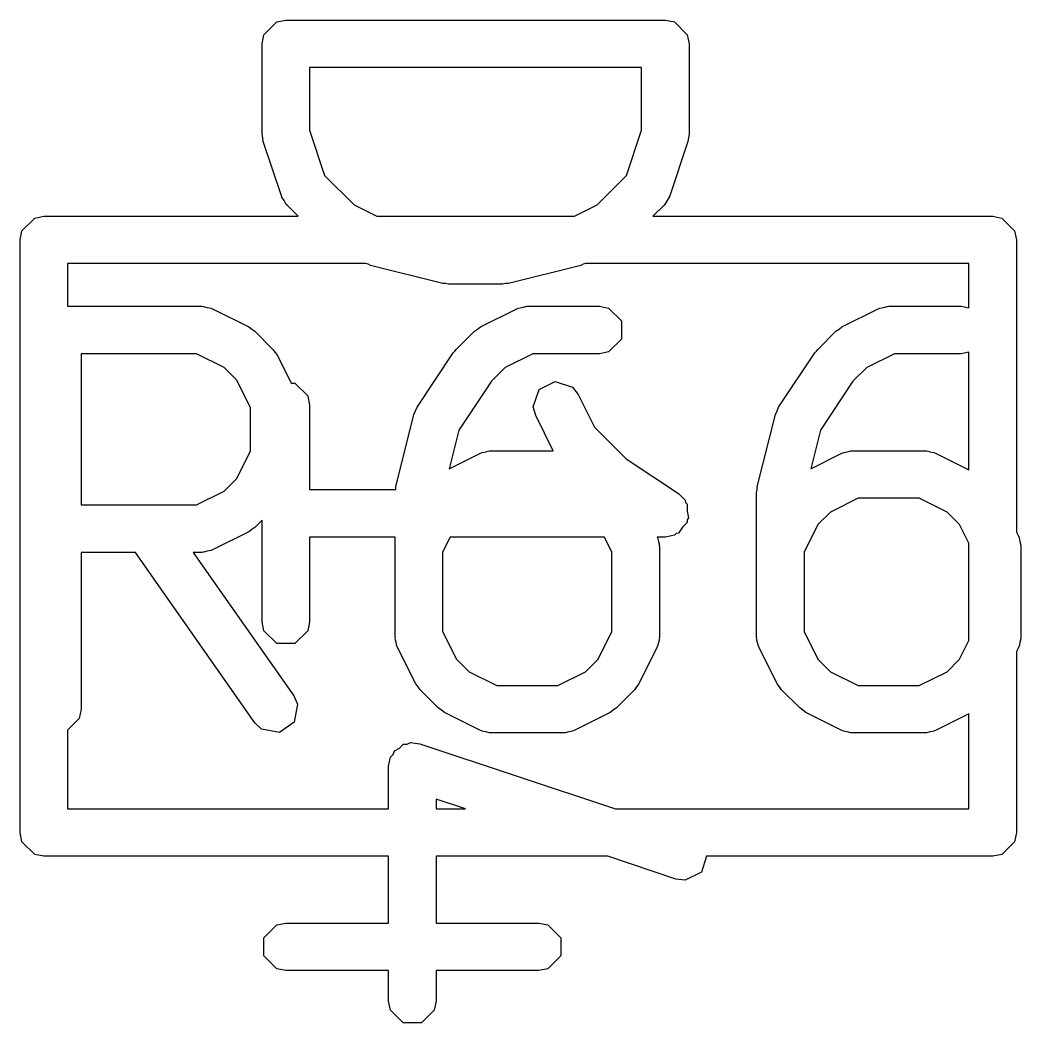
# Model space of a CAD drawing. Header units: inches. Extents: x 0.27 to 5.32, y 0.16 to 3.22.
# Drawn here: x 5.1628 to 5.2459, y 2.1405 to 2.2238 of the extents above; entities that cross this region are included whole.
import ezdxf

# ---------------------------------------------------------------- set-up
doc = ezdxf.new("R2010")
doc.units = ezdxf.units.IN
doc.header["$MEASUREMENT"] = 0
doc.layers.add('BLACK', color=250, linetype='CONTINUOUS')

msp = doc.modelspace()

# ---------------------------------------------------------------- linework, layer by layer
at = {"layer": 'BLACK', "linetype": 'CONTINUOUS'}
for p, q in [((5.183067, 2.222571), (5.184133, 2.223636)), ((5.184133, 2.223636), (5.184886, 2.223786)), ((5.184886, 2.223786), (5.216382, 2.223786)), ((5.216382, 2.223786), (5.217135, 2.223636)), ((5.217135, 2.223636), (5.218201, 2.222571)), ((5.182917, 2.221817), (5.183067, 2.222571)), ((5.218201, 2.222571), (5.218351, 2.221817)), ((5.182917, 2.214318), (5.182917, 2.221817)), ((5.218351, 2.221817), (5.218351, 2.214318)), ((5.214414, 2.219849), (5.186854, 2.219849)), ((5.186854, 2.219849), (5.186854, 2.214638)), ((5.214414, 2.214638), (5.214414, 2.219849)), ((5.186854, 2.214638), (5.188106, 2.210882)), ((5.213162, 2.210882), (5.214414, 2.214638)), ((5.182979, 2.214009), (5.182917, 2.214318)), ((5.183019, 2.213696), (5.182979, 2.214009)), ((5.184518, 2.209196), (5.183019, 2.213696)), ((5.21825, 2.213696), (5.21675, 2.209196)), ((5.218289, 2.214009), (5.21825, 2.213696)), ((5.218351, 2.214318), (5.218289, 2.214009)), ((5.188106, 2.210882), (5.190551, 2.208437)), ((5.210717, 2.208437), (5.213162, 2.210882)), ((5.184567, 2.209111), (5.184518, 2.209196)), ((5.184567, 2.209066), (5.184567, 2.209111)), ((5.184742, 2.208803), (5.184567, 2.209066)), ((5.184899, 2.208529), (5.184742, 2.208803)), ((5.184939, 2.208509), (5.184899, 2.208529)), ((5.216369, 2.208529), (5.216329, 2.208509)), ((5.216526, 2.208803), (5.216369, 2.208529)), ((5.216701, 2.209066), (5.216526, 2.208803)), ((5.21675, 2.209196), (5.216701, 2.209111)), ((5.216701, 2.209111), (5.216701, 2.209066)), ((5.184994, 2.208427), (5.184939, 2.208509)), ((5.185925, 2.207496), (5.184994, 2.208427)), ((5.190551, 2.208437), (5.192435, 2.207496)), ((5.208833, 2.207496), (5.210717, 2.208437)), ((5.216274, 2.208427), (5.215343, 2.207496)), ((5.216329, 2.208509), (5.216274, 2.208427)), ((5.162984, 2.20628), (5.16405, 2.207346)), ((5.16405, 2.207346), (5.164803, 2.207496)), ((5.164803, 2.207496), (5.185925, 2.207496)), ((5.192435, 2.207496), (5.208833, 2.207496)), ((5.215343, 2.207496), (5.243543, 2.207496)), ((5.243543, 2.207496), (5.244297, 2.207346)), ((5.244297, 2.207346), (5.245362, 2.20628)), ((5.162835, 2.205527), (5.162984, 2.20628)), ((5.245362, 2.20628), (5.245512, 2.205527)), ((5.162835, 2.156314), (5.162835, 2.205527)), ((5.245512, 2.205527), (5.245512, 2.181268)), ((5.191506, 2.203559), (5.166772, 2.203559)), ((5.166772, 2.203559), (5.166772, 2.200019)), ((5.191713, 2.203502), (5.191506, 2.203559)), ((5.209762, 2.203559), (5.209555, 2.203502)), ((5.241575, 2.203559), (5.209762, 2.203559)), ((5.241575, 2.199889), (5.241575, 2.203559)), ((5.191908, 2.20341), (5.191713, 2.203502)), ((5.197907, 2.20191), (5.191908, 2.20341)), ((5.20936, 2.20341), (5.203361, 2.20191)), ((5.209555, 2.203502), (5.20936, 2.20341)), ((5.198148, 2.201898), (5.197907, 2.20191)), ((5.198384, 2.201851), (5.198148, 2.201898)), ((5.202884, 2.201851), (5.198384, 2.201851)), ((5.20312, 2.201898), (5.202884, 2.201851)), ((5.203361, 2.20191), (5.20312, 2.201898)), ((5.166772, 2.200019), (5.177926, 2.200019)), ((5.177926, 2.200019), (5.178023, 2.2)), ((5.178023, 2.2), (5.178066, 2.200014)), ((5.178066, 2.200014), (5.17837, 2.199931)), ((5.17837, 2.199931), (5.17868, 2.19987)), ((5.17868, 2.19987), (5.178712, 2.199838)), ((5.178712, 2.199838), (5.178807, 2.199812)), ((5.178807, 2.199812), (5.181806, 2.198312)), ((5.201043, 2.198312), (5.204043, 2.199812)), ((5.204043, 2.199812), (5.204138, 2.199838)), ((5.204138, 2.199838), (5.20417, 2.19987)), ((5.20417, 2.19987), (5.204479, 2.199931)), ((5.204479, 2.199931), (5.204784, 2.200014)), ((5.204784, 2.200014), (5.204826, 2.2)), ((5.204826, 2.2), (5.204923, 2.200019)), ((5.204923, 2.200019), (5.210922, 2.200019)), ((5.210922, 2.200019), (5.211676, 2.19987)), ((5.211676, 2.19987), (5.212741, 2.198804)), ((5.231039, 2.198312), (5.234039, 2.199812)), ((5.234039, 2.199812), (5.234134, 2.199838)), ((5.234134, 2.199838), (5.234166, 2.19987)), ((5.234166, 2.19987), (5.234476, 2.199931)), ((5.234476, 2.199931), (5.23478, 2.200014)), ((5.23478, 2.200014), (5.234823, 2.2)), ((5.234823, 2.2), (5.234919, 2.200019)), ((5.234919, 2.200019), (5.240919, 2.200019)), ((5.240919, 2.200019), (5.241575, 2.199889)), ((5.212741, 2.198804), (5.212741, 2.197298)), ((5.181806, 2.198312), (5.182056, 2.198118)), ((5.182056, 2.198118), (5.182318, 2.197943)), ((5.182318, 2.197943), (5.183818, 2.196443)), ((5.199032, 2.196443), (5.200531, 2.197943)), ((5.200531, 2.197943), (5.200794, 2.198119)), ((5.200794, 2.198119), (5.201043, 2.198312)), ((5.229028, 2.196443), (5.230528, 2.197943)), ((5.230528, 2.197943), (5.230791, 2.198119)), ((5.230791, 2.198119), (5.231039, 2.198312)), ((5.212741, 2.197298), (5.211676, 2.196232)), ((5.177462, 2.196082), (5.167896, 2.196082)), ((5.167896, 2.196082), (5.167896, 2.183521)), ((5.17976, 2.194933), (5.177462, 2.196082)), ((5.183818, 2.196443), (5.183993, 2.196181)), ((5.183993, 2.196181), (5.184187, 2.195932)), ((5.195786, 2.191644), (5.198786, 2.196143)), ((5.198786, 2.196143), (5.198924, 2.196281)), ((5.198924, 2.196281), (5.199032, 2.196443)), ((5.205388, 2.196082), (5.20309, 2.194933)), ((5.210922, 2.196082), (5.205388, 2.196082)), ((5.211676, 2.196232), (5.210922, 2.196082)), ((5.225782, 2.191644), (5.228782, 2.196143)), ((5.228782, 2.196143), (5.22892, 2.196281)), ((5.22892, 2.196281), (5.229028, 2.196443)), ((5.235384, 2.196082), (5.233086, 2.194933)), ((5.240919, 2.196082), (5.235384, 2.196082)), ((5.241575, 2.196213), (5.240919, 2.196082)), ((5.241575, 2.186425), (5.241575, 2.196213)), ((5.184187, 2.195932), (5.185332, 2.19364)), ((5.180808, 2.193885), (5.17976, 2.194933)), ((5.20309, 2.194933), (5.201953, 2.193797)), ((5.233086, 2.194933), (5.23195, 2.193797)), ((5.181957, 2.191587), (5.180808, 2.193885)), ((5.185332, 2.19364), (5.185639, 2.19364)), ((5.185639, 2.19364), (5.186705, 2.192575)), ((5.201953, 2.193797), (5.199251, 2.189744)), ((5.205896, 2.193111), (5.207244, 2.193785)), ((5.207244, 2.193785), (5.208673, 2.193308)), ((5.23195, 2.193797), (5.229247, 2.189744)), ((5.20542, 2.191682), (5.205896, 2.193111)), ((5.208673, 2.193308), (5.209144, 2.192702)), ((5.209144, 2.192702), (5.210501, 2.189988)), ((5.186705, 2.192575), (5.186854, 2.191821)), ((5.181957, 2.188017), (5.181957, 2.191587)), ((5.186854, 2.191821), (5.186854, 2.184791)), ((5.194014, 2.18503), (5.195514, 2.191029)), ((5.195514, 2.191029), (5.195658, 2.191333)), ((5.195658, 2.191333), (5.195786, 2.191644)), ((5.205623, 2.190941), (5.20542, 2.191682)), ((5.224011, 2.18503), (5.225511, 2.191029)), ((5.225511, 2.191029), (5.225654, 2.191333)), ((5.225654, 2.191333), (5.225782, 2.191644)), ((5.207083, 2.188021), (5.205623, 2.190941)), ((5.199251, 2.189744), (5.198443, 2.186513)), ((5.210501, 2.189988), (5.213137, 2.187352)), ((5.229247, 2.189744), (5.22844, 2.186513)), ((5.180808, 2.185719), (5.181957, 2.188017)), ((5.198443, 2.186513), (5.201043, 2.187813)), ((5.201043, 2.187813), (5.201138, 2.187839)), ((5.201138, 2.187839), (5.20117, 2.187871)), ((5.20117, 2.187871), (5.20148, 2.187933)), ((5.20148, 2.187933), (5.201784, 2.188016)), ((5.201784, 2.188016), (5.201827, 2.188002)), ((5.201827, 2.188002), (5.201923, 2.188021)), ((5.201923, 2.188021), (5.207083, 2.188021)), ((5.22844, 2.186513), (5.231039, 2.187813)), ((5.231039, 2.187813), (5.231134, 2.187839)), ((5.231134, 2.187839), (5.231166, 2.187871)), ((5.231166, 2.187871), (5.231476, 2.187933)), ((5.231476, 2.187933), (5.23178, 2.188016)), ((5.23178, 2.188016), (5.231823, 2.188002)), ((5.231823, 2.188002), (5.23192, 2.188021)), ((5.23192, 2.188021), (5.237919, 2.188021)), ((5.237919, 2.188021), (5.238016, 2.188002)), ((5.238016, 2.188002), (5.238059, 2.188016)), ((5.238059, 2.188016), (5.238363, 2.187933)), ((5.238363, 2.187933), (5.238672, 2.187871)), ((5.238672, 2.187871), (5.238704, 2.187839)), ((5.238704, 2.187839), (5.238799, 2.187813)), ((5.238799, 2.187813), (5.241575, 2.186425)), ((5.213137, 2.187352), (5.217474, 2.18446)), ((5.17976, 2.184671), (5.180808, 2.185719)), ((5.177462, 2.183521), (5.17976, 2.184671)), ((5.186854, 2.184791), (5.194003, 2.184791)), ((5.194003, 2.184791), (5.194014, 2.18503)), ((5.217474, 2.18446), (5.218018, 2.183918)), ((5.223952, 2.184553), (5.223999, 2.184789)), ((5.223952, 2.172554), (5.223952, 2.184553)), ((5.223999, 2.184789), (5.224011, 2.18503)), ((5.218018, 2.183918), (5.218057, 2.183719)), ((5.218057, 2.183719), (5.218201, 2.183576)), ((5.218201, 2.183576), (5.218201, 2.183002)), ((5.232384, 2.184084), (5.230086, 2.182935)), ((5.237454, 2.184084), (5.232384, 2.184084)), ((5.239753, 2.182935), (5.237454, 2.184084)), ((5.167896, 2.183521), (5.177462, 2.183521)), ((5.218201, 2.183002), (5.218313, 2.18244)), ((5.230086, 2.182935), (5.229038, 2.181887)), ((5.240801, 2.181887), (5.239753, 2.182935)), ((5.182917, 2.18226), (5.182318, 2.181661)), ((5.182917, 2.173824), (5.182917, 2.18226)), ((5.218201, 2.182069), (5.217795, 2.181664)), ((5.218313, 2.18244), (5.218201, 2.182272)), ((5.218201, 2.182272), (5.218201, 2.182069)), ((5.229038, 2.181887), (5.227889, 2.179588)), ((5.241575, 2.180338), (5.240801, 2.181887)), ((5.181806, 2.181292), (5.178807, 2.179792)), ((5.182056, 2.181486), (5.181806, 2.181292)), ((5.182318, 2.181661), (5.182056, 2.181486)), ((5.217279, 2.181147), (5.217135, 2.181004)), ((5.217477, 2.181187), (5.217279, 2.181147)), ((5.217795, 2.181664), (5.217477, 2.181187)), ((5.245512, 2.181268), (5.245679, 2.180933)), ((5.193956, 2.180854), (5.186854, 2.180854)), ((5.186854, 2.180854), (5.186854, 2.173824)), ((5.193956, 2.172554), (5.193956, 2.180854)), ((5.198525, 2.180854), (5.197893, 2.179588)), ((5.211321, 2.180854), (5.198525, 2.180854)), ((5.211953, 2.179589), (5.211321, 2.180854)), ((5.216382, 2.180854), (5.215704, 2.180854)), ((5.215704, 2.180854), (5.215709, 2.180838)), ((5.215709, 2.180838), (5.215741, 2.180806)), ((5.215741, 2.180806), (5.215802, 2.180497)), ((5.215802, 2.180497), (5.215886, 2.180193)), ((5.217135, 2.181004), (5.216382, 2.180854)), ((5.241575, 2.172269), (5.241575, 2.180338)), ((5.245679, 2.180933), (5.245705, 2.180838)), ((5.245705, 2.180838), (5.245737, 2.180806)), ((5.245737, 2.180806), (5.245798, 2.180497)), ((5.245798, 2.180497), (5.245882, 2.180193)), ((5.172402, 2.179584), (5.167896, 2.179584)), ((5.167896, 2.179584), (5.167896, 2.166555)), ((5.182313, 2.165426), (5.172402, 2.179584)), ((5.177926, 2.179584), (5.177208, 2.179584)), ((5.177208, 2.179584), (5.185538, 2.167684)), ((5.178023, 2.179604), (5.177926, 2.179584)), ((5.178066, 2.179589), (5.178023, 2.179604)), ((5.17837, 2.179673), (5.178066, 2.179589)), ((5.17868, 2.179734), (5.17837, 2.179673)), ((5.178712, 2.179766), (5.17868, 2.179734)), ((5.178807, 2.179792), (5.178712, 2.179766)), ((5.197893, 2.179588), (5.197893, 2.173019)), ((5.211953, 2.173019), (5.211953, 2.179589)), ((5.215886, 2.180193), (5.215871, 2.18015)), ((5.215871, 2.18015), (5.21589, 2.180053)), ((5.21589, 2.180053), (5.21589, 2.172554)), ((5.227889, 2.179588), (5.227889, 2.173019)), ((5.245882, 2.180193), (5.245867, 2.18015)), ((5.245867, 2.18015), (5.245887, 2.180053)), ((5.245887, 2.180053), (5.245887, 2.172554)), ((5.183067, 2.17307), (5.182917, 2.173824)), ((5.186854, 2.173824), (5.186705, 2.17307)), ((5.184133, 2.172005), (5.183067, 2.17307)), ((5.186705, 2.17307), (5.185639, 2.172005)), ((5.197893, 2.173019), (5.199042, 2.170721)), ((5.210804, 2.170721), (5.211953, 2.173019)), ((5.227889, 2.173019), (5.229038, 2.170721)), ((5.185639, 2.172005), (5.184133, 2.172005)), ((5.193975, 2.172457), (5.193956, 2.172554)), ((5.193961, 2.172415), (5.193975, 2.172457)), ((5.194044, 2.17211), (5.193961, 2.172415)), ((5.194106, 2.171801), (5.194044, 2.17211)), ((5.215802, 2.17211), (5.215741, 2.171801)), ((5.215886, 2.172415), (5.215802, 2.17211)), ((5.21589, 2.172554), (5.215871, 2.172457)), ((5.215871, 2.172457), (5.215886, 2.172415)), ((5.223971, 2.172457), (5.223952, 2.172554)), ((5.223957, 2.172415), (5.223971, 2.172457)), ((5.22404, 2.17211), (5.223957, 2.172415)), ((5.224102, 2.171801), (5.22404, 2.17211)), ((5.240801, 2.170721), (5.241575, 2.172269)), ((5.245798, 2.17211), (5.245737, 2.171801)), ((5.245882, 2.172415), (5.245798, 2.17211)), ((5.245887, 2.172554), (5.245867, 2.172457)), ((5.245867, 2.172457), (5.245882, 2.172415)), ((5.194137, 2.171769), (5.194106, 2.171801)), ((5.194164, 2.171674), (5.194137, 2.171769)), ((5.195663, 2.168674), (5.194164, 2.171674)), ((5.215683, 2.171674), (5.214183, 2.168674)), ((5.215709, 2.171769), (5.215683, 2.171674)), ((5.215741, 2.171801), (5.215709, 2.171769)), ((5.224134, 2.171769), (5.224102, 2.171801)), ((5.22416, 2.171674), (5.224134, 2.171769)), ((5.22566, 2.168674), (5.22416, 2.171674)), ((5.245679, 2.171674), (5.245512, 2.17134)), ((5.245512, 2.17134), (5.245512, 2.156314)), ((5.245705, 2.171769), (5.245679, 2.171674)), ((5.245737, 2.171801), (5.245705, 2.171769)), ((5.199042, 2.170721), (5.20009, 2.169672)), ((5.209756, 2.169672), (5.210804, 2.170721)), ((5.229038, 2.170721), (5.230086, 2.169672)), ((5.239753, 2.169672), (5.240801, 2.170721)), ((5.20009, 2.169672), (5.202388, 2.168523)), ((5.207458, 2.168523), (5.209756, 2.169672)), ((5.230086, 2.169672), (5.232384, 2.168523)), ((5.237454, 2.168523), (5.239753, 2.169672)), ((5.195857, 2.168425), (5.195663, 2.168674)), ((5.214183, 2.168674), (5.213989, 2.168425)), ((5.225853, 2.168425), (5.22566, 2.168674)), ((5.196032, 2.168163), (5.195857, 2.168425)), ((5.197532, 2.166663), (5.196032, 2.168163)), ((5.202388, 2.168523), (5.207458, 2.168523)), ((5.213814, 2.168163), (5.212314, 2.166663)), ((5.213989, 2.168425), (5.213814, 2.168163)), ((5.226028, 2.168163), (5.225853, 2.168425)), ((5.227528, 2.166663), (5.226028, 2.168163)), ((5.232384, 2.168523), (5.237454, 2.168523)), ((5.185538, 2.167684), (5.185848, 2.166981)), ((5.185848, 2.166981), (5.185586, 2.165497)), ((5.167896, 2.166555), (5.167747, 2.165802)), ((5.197794, 2.166487), (5.197532, 2.166663)), ((5.198044, 2.166294), (5.197794, 2.166487)), ((5.201043, 2.164794), (5.198044, 2.166294)), ((5.211803, 2.166294), (5.208803, 2.164794)), ((5.212052, 2.166487), (5.211803, 2.166294)), ((5.212314, 2.166663), (5.212052, 2.166487)), ((5.22779, 2.166487), (5.227528, 2.166663)), ((5.22804, 2.166294), (5.22779, 2.166487)), ((5.231039, 2.164794), (5.22804, 2.166294)), ((5.241575, 2.166182), (5.238799, 2.164794)), ((5.241575, 2.158283), (5.241575, 2.166182)), ((5.167747, 2.165802), (5.166772, 2.164827)), ((5.182868, 2.164895), (5.182313, 2.165426)), ((5.185586, 2.165497), (5.184352, 2.164633)), ((5.166772, 2.164827), (5.166772, 2.158283)), ((5.184352, 2.164633), (5.182868, 2.164895)), ((5.201138, 2.164768), (5.201043, 2.164794)), ((5.20117, 2.164736), (5.201138, 2.164768)), ((5.20148, 2.164675), (5.20117, 2.164736)), ((5.201784, 2.164591), (5.20148, 2.164675)), ((5.201827, 2.164606), (5.201784, 2.164591)), ((5.201923, 2.164586), (5.201827, 2.164606)), ((5.207923, 2.164586), (5.201923, 2.164586)), ((5.208019, 2.164606), (5.207923, 2.164586)), ((5.208062, 2.164591), (5.208019, 2.164606)), ((5.208366, 2.164675), (5.208062, 2.164591)), ((5.208676, 2.164736), (5.208366, 2.164675)), ((5.208708, 2.164768), (5.208676, 2.164736)), ((5.208803, 2.164794), (5.208708, 2.164768)), ((5.231134, 2.164768), (5.231039, 2.164794)), ((5.231166, 2.164736), (5.231134, 2.164768)), ((5.231476, 2.164675), (5.231166, 2.164736)), ((5.23178, 2.164591), (5.231476, 2.164675)), ((5.231823, 2.164606), (5.23178, 2.164591)), ((5.23192, 2.164586), (5.231823, 2.164606)), ((5.237919, 2.164586), (5.23192, 2.164586)), ((5.238016, 2.164606), (5.237919, 2.164586)), ((5.238059, 2.164591), (5.238016, 2.164606)), ((5.238363, 2.164675), (5.238059, 2.164591)), ((5.238672, 2.164736), (5.238363, 2.164675)), ((5.238704, 2.164768), (5.238672, 2.164736)), ((5.238799, 2.164794), (5.238704, 2.164768)), ((5.194307, 2.16332), (5.194631, 2.163644)), ((5.194631, 2.163644), (5.194955, 2.163644)), ((5.194955, 2.163644), (5.195245, 2.163789)), ((5.195245, 2.163789), (5.196007, 2.163692)), ((5.196007, 2.163692), (5.212236, 2.158283)), ((5.193566, 2.162578), (5.193795, 2.162807)), ((5.193795, 2.162807), (5.193898, 2.163115)), ((5.193898, 2.163115), (5.194307, 2.16332)), ((5.193416, 2.161825), (5.193566, 2.162578)), ((5.193416, 2.158283), (5.193416, 2.161825)), ((5.199786, 2.158283), (5.197353, 2.159094)), ((5.197353, 2.159094), (5.197353, 2.158283)), ((5.166772, 2.158283), (5.193416, 2.158283)), ((5.197353, 2.158283), (5.199786, 2.158283)), ((5.212236, 2.158283), (5.241575, 2.158283)), ((5.162984, 2.155561), (5.162835, 2.156314)), ((5.245512, 2.156314), (5.245362, 2.155561)), ((5.16405, 2.154496), (5.162984, 2.155561)), ((5.245362, 2.155561), (5.244297, 2.154496)), ((5.164803, 2.154346), (5.16405, 2.154496)), ((5.244297, 2.154496), (5.243543, 2.154346)), ((5.193416, 2.154346), (5.164803, 2.154346)), ((5.193416, 2.148795), (5.193416, 2.154346)), ((5.211597, 2.154346), (5.197353, 2.154346)), ((5.197353, 2.154346), (5.197353, 2.148795)), ((5.217259, 2.152458), (5.211597, 2.154346)), ((5.219806, 2.154346), (5.219369, 2.153036)), ((5.243543, 2.154346), (5.219806, 2.154346)), ((5.219369, 2.153036), (5.218021, 2.152362)), ((5.218021, 2.152362), (5.217259, 2.152458)), ((5.183067, 2.14758), (5.184133, 2.148646)), ((5.184133, 2.148646), (5.184886, 2.148795)), ((5.184886, 2.148795), (5.193416, 2.148795)), ((5.197353, 2.148795), (5.205883, 2.148795)), ((5.205883, 2.148795), (5.206637, 2.148646)), ((5.206637, 2.148646), (5.207702, 2.14758)), ((5.183067, 2.146074), (5.183067, 2.14758)), ((5.207702, 2.14758), (5.207702, 2.146074)), ((5.184133, 2.145008), (5.183067, 2.146074)), ((5.207702, 2.146074), (5.206637, 2.145008)), ((5.184886, 2.144858), (5.184133, 2.145008)), ((5.193416, 2.144858), (5.184886, 2.144858)), ((5.193416, 2.142327), (5.193416, 2.144858)), ((5.205883, 2.144858), (5.197353, 2.144858)), ((5.197353, 2.144858), (5.197353, 2.142327)), ((5.206637, 2.145008), (5.205883, 2.144858)), ((5.193566, 2.141574), (5.193416, 2.142327)), ((5.197353, 2.142327), (5.197203, 2.141574)), ((5.194631, 2.140509), (5.193566, 2.141574)), ((5.197203, 2.141574), (5.196138, 2.140509)), ((5.196138, 2.140509), (5.194631, 2.140509))]:
    msp.add_line(p, q, dxfattribs=at)

doc.saveas('drawing.dxf')
